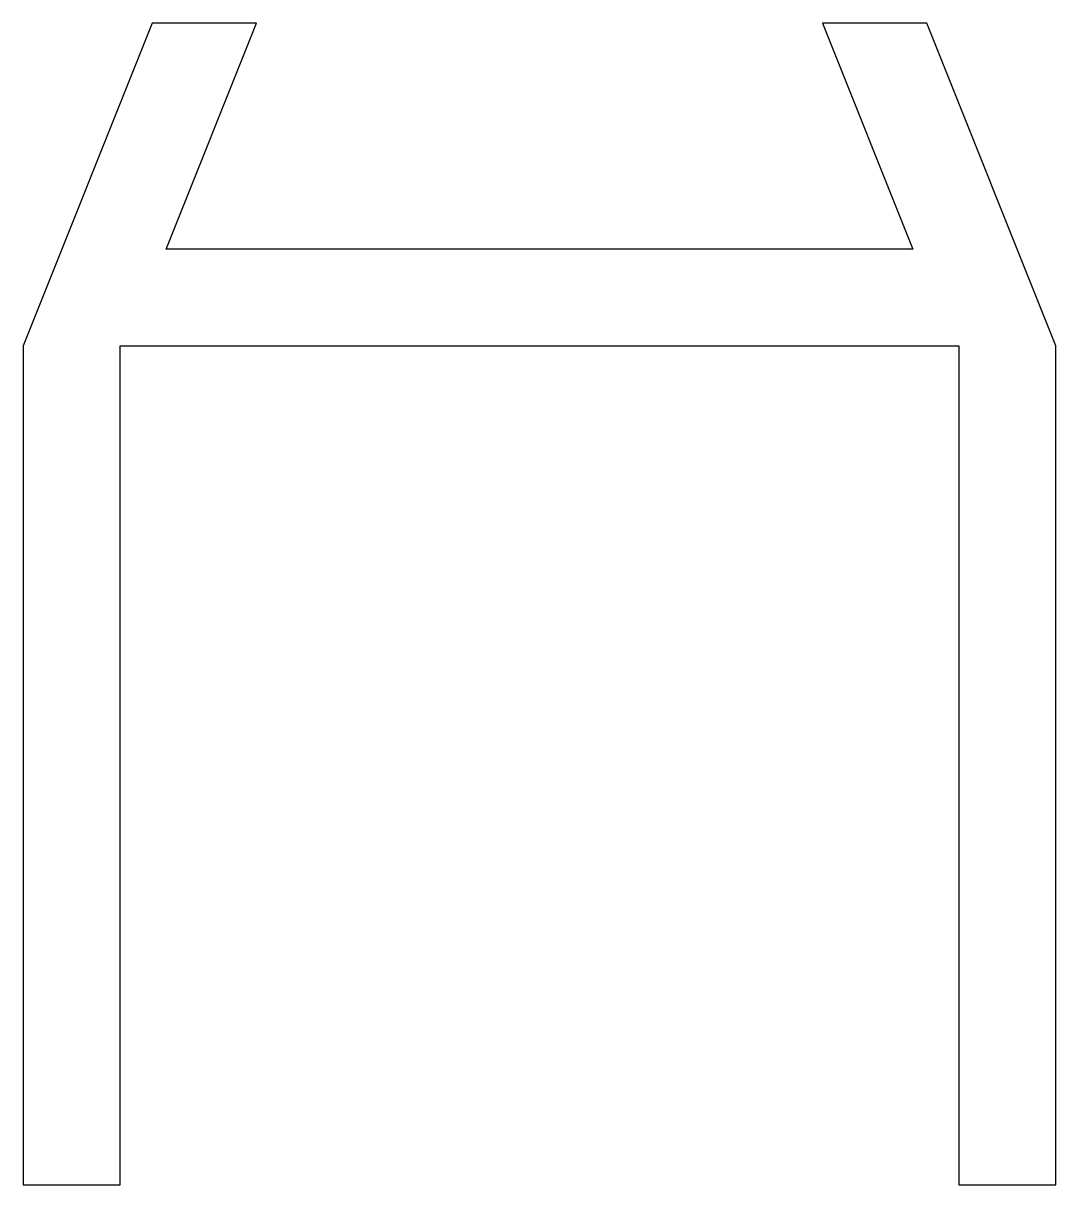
# Model space of a CAD drawing. Extents: x -638.3 to -622.3, y 81.9 to 99.9.
import ezdxf

# ---------------------------------------------------------------- set-up
doc = ezdxf.new("R2010")
doc.units = 0
doc.layers.add('ANA', color=220, linetype='CONTINUOUS')

msp = doc.modelspace()

# ---------------------------------------------------------------- linework, layer by layer
at = {"layer": 'ANA', "color": 0}
msp.add_lwpolyline([(-638.252, 81.944), (-636.752, 81.944), (-636.752, 94.944), (-630.252, 94.944), (-623.752, 94.944), (-623.752, 81.944), (-622.252, 81.944), (-622.252, 94.944), (-624.252, 99.944), (-625.868, 99.944), (-624.468, 96.444), (-630.252, 96.444), (-636.037, 96.444), (-634.637, 99.944), (-636.252, 99.944), (-638.252, 94.944)], close=True, dxfattribs=at)

doc.saveas('drawing.dxf')
